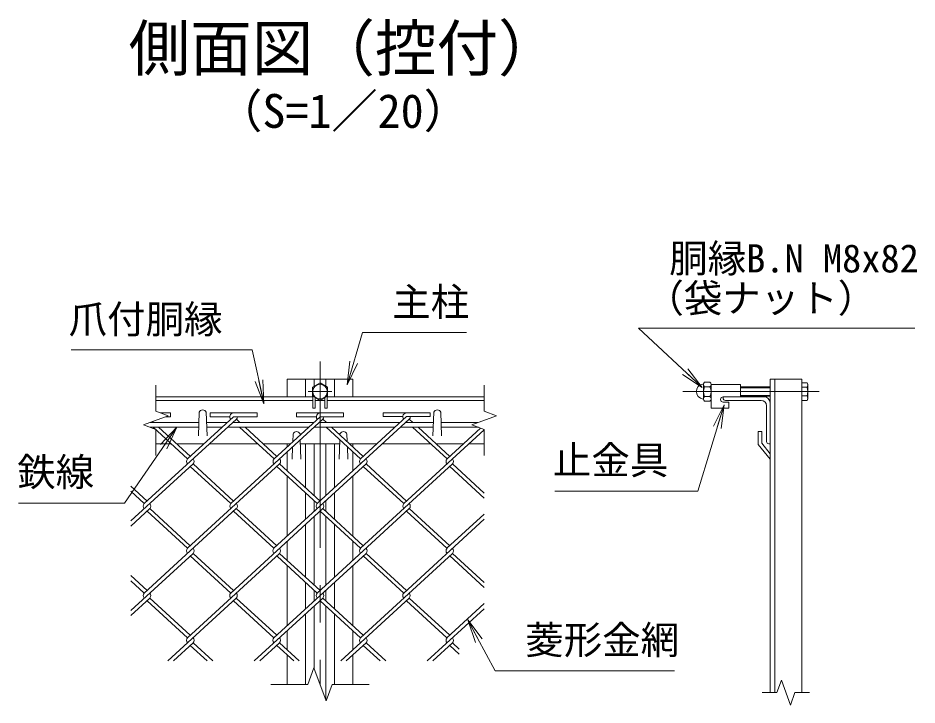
# Model space of a CAD drawing. Units: millimetres, scale not verified. Extents: x -4200 to 4200, y -2970 to 2970.
# Drawn here: x 497 to 2030, y -1580 to -409 of the extents above; entities that cross this region are included whole.
import ezdxf
from ezdxf.enums import TextEntityAlignment as Align

# ---------------------------------------------------------------- set-up
doc = ezdxf.new("R2010")
doc.units = ezdxf.units.MM
doc.header["$LTSCALE"] = 10
doc.linetypes.add('USER1', pattern=[50.8, 31.75, -6.35, 6.35, -6.35])
doc.layers.add('0-0_D-TTL-TXT', color=7, linetype='Continuous')
for name, color, linetype, lineweight in [('0-1_D-STR1', 1, 'Continuous', 18), ('0-2_D-BMK', 2, 'USER1', 13), ('0-3_D-STR-DIM', 7, 'Continuous', 13), ('0-4_D-STR3', 3, 'Continuous', 13), ('0-8_0', 7, 'Continuous', 18), ('0-9_D-STR2', 7, 'Continuous', 13), ('0-A_D-STR-TXT', 7, 'Continuous', 13)]:
    doc.layers.add(name, color=color, linetype=linetype, lineweight=lineweight)
doc.styles.add('ＭＳ ゴシック', font='')
doc.styles.get('ＭＳ ゴシック').set_extended_font_data('MS Gothic')

# ---------------------------------------------------------------- blocks, each defined once
blk = doc.blocks.new('_Open')
at = {"layer": '0-8_0'}
blk.add_line((-10, 1.667), (0, 0), dxfattribs=at)
blk.add_lwpolyline([(-10, -1.667), (0, 0), (-10, 0)], dxfattribs=at)

msp = doc.modelspace()

# ---------------------------------------------------------------- linework, layer by layer
at = {"layer": '0-1_D-STR1'}
for p, q in [((955.67, -1024.75), (1067.67, -1024.75)), ((955.67, -1054.75), (955.67, -1024.75)), ((986.67, -1054.75), (986.67, -1024.75)), ((1001.67, -1024.75), (1001.67, -1036.52)), ((1021.67, -1024.75), (1021.67, -1036.52)), ((1036.67, -1054.75), (1036.67, -1024.75)), ((1067.67, -1054.75), (1067.67, -1024.75)), ((1778.98, -1024.75), (1832.98, -1024.75)), ((1778.98, -1558.7), (1778.98, -1024.75)), ((1786.98, -1558.7), (1786.98, -1024.75)), ((1832.98, -1558.7), (1832.98, -1024.75)), ((731.67, -1054.75), (999.17, -1054.75)), ((1024.17, -1054.75), (1291.67, -1054.75)), ((1698.98, -1056.75), (1698.98, -1054.75)), ((1698.98, -1054.75), (1768.98, -1054.75)), ((731.67, -1060.75), (999.17, -1060.75)), ((1003.17, -1060.75), (1020.17, -1060.75)), ((1024.17, -1060.75), (1291.67, -1060.75)), ((1702.98, -1060.75), (1763.98, -1060.75)), ((1772.98, -1069.75), (1772.98, -1130.75)), ((1778.98, -1064.75), (1778.98, -1134.75)), ((805.67, -1081.01), (804.27, -1121.26)), ((817.67, -1081.01), (819.07, -1121.26)), ((1205.67, -1081.01), (1204.27, -1121.26)), ((1217.67, -1081.01), (1219.07, -1121.26)), ((965.67, -1118), (965.21, -1131.21)), ((977.67, -1118), (977.73, -1119.74)), ((1045.67, -1118), (1045.62, -1119.55)), ((1057.67, -1118), (1058.12, -1131.01)), ((1764.98, -1114), (1764.98, -1133.75)), ((978.02, -1127.94), (979.17, -1161)), ((1045.32, -1127.96), (1044.17, -1161)), ((1764.98, -1133.75), (1778.98, -1151.85)), ((731.67, -1134.75), (757.85, -1134.75)), ((767.3, -1134.75), (813.89, -1134.75)), ((823.36, -1134.75), (905.31, -1134.75)), ((914.76, -1134.75), (961.34, -1134.75)), ((955.67, -1139.95), (955.67, -1134.75)), ((955.67, -1180.93), (955.67, -1148.42)), ((964.9, -1139.95), (964.17, -1161)), ((978.26, -1134.75), (1045.09, -1134.75)), ((986.67, -1209.31), (986.67, -1134.75)), ((1001.67, -1134.75), (1001.67, -1223.06)), ((1021.67, -1134.75), (1021.67, -1223.06)), ((1036.67, -1209.31), (1036.67, -1134.75)), ((1058.44, -1139.98), (1059.17, -1161)), ((1108.8, -1134.75), (1062.21, -1134.75)), ((1067.67, -1139.76), (1067.67, -1134.75)), ((1067.67, -1180.9), (1067.67, -1148.44)), ((1200.19, -1134.75), (1118.03, -1134.75)), ((1256.25, -1134.75), (1209.67, -1134.75)), ((1291.67, -1134.75), (1265.73, -1134.75)), ((1758.98, -1136), (1778.98, -1161)), ((1776.98, -1134.75), (1778.98, -1134.75)), ((1778.98, -1151.85), (1778.98, -1161)), ((955.67, -1292.21), (955.67, -1189.58)), ((1067.67, -1292.21), (1067.67, -1189.58)), ((986.67, -1263.81), (986.67, -1217.99)), ((1036.67, -1263.81), (1036.67, -1217.99)), ((1001.67, -1231.74), (1001.67, -1250.06)), ((1021.67, -1231.74), (1021.67, -1250.06)), ((1001.67, -1258.74), (1001.67, -1375.53)), ((1021.67, -1258.74), (1021.67, -1375.53)), ((986.67, -1361.79), (986.67, -1272.49)), ((1036.67, -1361.79), (1036.67, -1272.49)), ((955.67, -1333.38), (955.67, -1300.89)), ((1067.67, -1333.38), (1067.67, -1300.89)), ((955.67, -1444.69), (955.67, -1342.06)), ((1067.67, -1444.69), (1067.67, -1342.06)), ((986.67, -1416.29), (986.67, -1370.47)), ((1036.67, -1416.29), (1036.67, -1370.47)), ((1001.67, -1384.22), (1001.67, -1402.54)), ((1021.67, -1384.22), (1021.67, -1402.54)), ((986.67, -1544.75), (986.67, -1424.97)), ((1001.67, -1411.22), (1001.67, -1517.28)), ((1021.67, -1411.22), (1021.67, -1572.23)), ((1036.67, -1544.75), (1036.67, -1424.97)), ((955.67, -1485.86), (955.67, -1453.37)), ((1067.67, -1485.86), (1067.67, -1453.37)), ((955.67, -1544.75), (955.67, -1494.54)), ((1067.67, -1544.75), (1067.67, -1494.54))]:
    msp.add_line(p, q, dxfattribs=at)
msp.add_lwpolyline([(1764.98, -1114), (1758.98, -1114), (1758.98, -1136)], dxfattribs=at)
for centre, radius, start, end in [((1702.98, -1056.75), 4, 180, 270), ((1768.98, -1064.75), 10, 0, 90), ((1763.98, -1069.75), 9, 0, 90), ((811.67, -1083.51), 6.5, 22.61986, 157.38014), ((1211.67, -1083.51), 6.5, 22.61986, 157.38014), ((971.67, -1120.5), 6.5, 22.61986, 157.38014), ((1051.67, -1120.5), 6.5, 22.61986, 157.38014), ((1776.98, -1130.75), 4, 180, 270)]:
    msp.add_arc(centre, radius, start, end, dxfattribs=at)
at = {"layer": '0-2_D-BMK'}
for p, q in [((1011.67, -994.75), (1011.67, -1544.75)), ((1031.67, -1045.75), (991.67, -1045.75)), ((1630.51, -1045.75), (1862.98, -1045.75))]:
    msp.add_line(p, q, dxfattribs=at)
at = {"layer": '0-3_D-STR-DIM'}
for p, q in [((731.67, -1034.75), (731.67, -1079.36)), ((1291.67, -1034.75), (1291.67, -1079.36)), ((710.53, -1102.45), (752.81, -1087.06)), ((752.81, -1087.06), (731.67, -1079.36)), ((731.67, -1110.15), (710.53, -1102.45)), ((731.67, -1110.15), (731.67, -1154.75)), ((1291.67, -1110.15), (1291.67, -1154.75)), ((991.15, -1544.75), (1001.41, -1516.56)), ((1001.41, -1516.56), (1021.93, -1572.95)), ((991.15, -1544.75), (927.67, -1544.75)), ((1021.93, -1572.95), (1032.19, -1544.75)), ((1095.67, -1544.75), (1032.19, -1544.75)), ((1798.29, -1537.56), (1790.59, -1558.7)), ((1813.68, -1579.84), (1798.29, -1537.56)), ((1765.48, -1558.7), (1790.59, -1558.7)), ((1821.37, -1558.7), (1813.68, -1579.84)), ((1821.37, -1558.7), (1846.48, -1558.7))]:
    msp.add_line(p, q, dxfattribs=at)
msp.add_lwpolyline([(1291.67, -1110.15), (1270.53, -1102.45), (1312.81, -1087.06), (1291.67, -1079.36)], dxfattribs=at)
at = {"layer": '0-4_D-STR3'}
for p, q in [((1665.48, -1033.29), (1665.48, -1057.98)), ((1665.48, -1033.29), (1665.48, -1057.98)), ((1676.48, -1029.55), (1667.48, -1029.55)), ((1667.48, -1037.65), (1676.48, -1037.65)), ((1678.48, -1033.29), (1678.48, -1057.98)), ((1678.48, -1033.29), (1678.48, -1057.98)), ((1678.48, -1033.75), (1728.48, -1033.75)), ((1678.48, -1033.75), (1678.48, -1073.75)), ((1728.48, -1033.75), (1728.48, -1054.75)), ((1778.98, -1037.75), (1728.48, -1037.75)), ((1778.98, -1039.25), (1728.48, -1039.25)), ((1832.98, -1030.74), (1842.19, -1030.74)), ((1832.98, -1030.74), (1832.98, -1060.77)), ((1832.98, -1038.25), (1842.19, -1038.25)), ((1843.58, -1033.15), (1842.19, -1030.74)), ((1843.58, -1033.15), (1843.58, -1058.35)), ((999.17, -1053.55), (999.17, -1073.75)), ((1003.17, -1055.86), (1003.17, -1073.75)), ((1020.17, -1055.86), (1020.17, -1073.75)), ((1024.17, -1053.55), (1024.17, -1073.75)), ((1667.48, -1053.85), (1676.48, -1053.85)), ((1698.98, -1054.75), (1728.48, -1054.75)), ((1778.98, -1052.25), (1728.48, -1052.25)), ((1778.98, -1053.75), (1728.48, -1053.75)), ((1832.98, -1053.26), (1842.19, -1053.26)), ((1676.48, -1061.95), (1667.48, -1061.95)), ((1698.98, -1063.75), (1708.48, -1063.75)), ((1708.48, -1063.75), (1708.48, -1073.75)), ((1832.98, -1060.77), (1842.19, -1060.77)), ((1843.58, -1058.35), (1842.19, -1060.77)), ((999.17, -1073.75), (1003.17, -1073.75)), ((1020.17, -1073.75), (1024.17, -1073.75)), ((1678.48, -1073.75), (1708.48, -1073.75)), ((721.35, -1098.51), (805.06, -1098.51)), ((818.28, -1098.51), (853.44, -1098.51)), ((862.91, -1098.51), (1000.89, -1098.51)), ((1010.13, -1098.51), (1148.35, -1098.51)), ((1157.59, -1098.51), (1205.06, -1098.51)), ((1218.28, -1098.51), (1281.35, -1098.51)), ((721.69, -1106.51), (804.78, -1106.51)), ((818.56, -1106.51), (844.71, -1106.51)), ((854.18, -1106.51), (992.16, -1106.51)), ((1001.4, -1106.51), (1139.62, -1106.51)), ((1148.86, -1106.51), (1204.78, -1106.51)), ((1218.56, -1106.51), (1281.69, -1106.51))]:
    msp.add_line(p, q, dxfattribs=at)
msp.add_lwpolyline([(1024.67, -1038.25), (1011.67, -1030.74), (998.67, -1038.25), (998.67, -1053.26), (1011.67, -1060.77), (1024.67, -1053.26)], close=True, dxfattribs=at)
msp.add_circle((1011.67, -1045.75), 12.5, dxfattribs=at)
for centre, radius, start, end in [((1666.48, -1045.75), 13, 97.16806, 262.83194), ((1664.73, -1031.86), 1, 277.16806, 350.16084), ((1670.56, -1033.6), 5.08, 127.21089, 232.78911), ((1682.88, -1045.75), 17.4, 152.26063, 207.73937), ((1661.08, -1045.75), 17.4, 332.26063, 27.73937), ((1673.41, -1033.6), 5.08, 307.21089, 52.78911), ((1836.71, -1034.5), 6.64, 325.61585, 34.38415), ((1818.51, -1045.75), 24.84, 342.4121, 17.5879), ((1670.58, -1057.9), 5.1, 127.42505, 232.57495), ((1673.38, -1057.9), 5.1, 307.42505, 52.57495), ((1698.98, -1059.25), 4.5, 90, 270), ((1836.71, -1057.01), 6.64, 325.61585, 34.38415), ((1664.73, -1059.65), 1, 16.57981, 82.83194)]:
    msp.add_arc(centre, radius, start, end, dxfattribs=at)
at = {"layer": '0-9_D-STR2'}
for p, q in [((739.3, -1082.14), (756.87, -1082.14)), ((756.87, -1088.54), (756.87, -1082.14)), ((824.32, -1088.54), (824.32, -1082.14)), ((824.32, -1082.14), (904.32, -1082.14)), ((904.32, -1088.54), (904.32, -1082.14)), ((971.78, -1088.54), (971.78, -1082.14)), ((971.78, -1082.14), (1051.78, -1082.14)), ((1051.78, -1088.54), (1051.78, -1082.14)), ((1119.34, -1088.44), (1119.34, -1082.04)), ((1119.34, -1082.04), (1199.34, -1082.04)), ((1199.34, -1088.44), (1199.34, -1082.04)), ((869.06, -1092.88), (712.14, -1236.67)), ((727.75, -1098.51), (725.93, -1096.84)), ((748.75, -1088.54), (756.87, -1088.54)), ((864.32, -1088.54), (785.86, -1160.44)), ((824.32, -1088.54), (857.9, -1088.54)), ((1016.4, -1092.77), (859.48, -1236.56)), ((864.32, -1088.54), (904.32, -1088.54)), ((865.73, -1098.51), (864.32, -1097.22)), ((875.21, -1098.51), (869.06, -1092.88)), ((1011.78, -1088.54), (933.31, -1160.44)), ((971.78, -1088.54), (1005.35, -1088.54)), ((1163.85, -1092.77), (1006.93, -1236.56)), ((1013.19, -1098.51), (1011.66, -1097.11)), ((1011.78, -1088.54), (1051.78, -1088.54)), ((1022.66, -1098.51), (1016.4, -1092.77)), ((1159.34, -1088.44), (1080.77, -1160.44)), ((1119.34, -1088.44), (1152.92, -1088.44)), ((1160.64, -1098.51), (1159.11, -1097.11)), ((1159.34, -1088.44), (1199.34, -1088.44)), ((1170.12, -1098.51), (1163.85, -1092.77)), ((785.86, -1160.44), (727.01, -1106.51)), ((790.59, -1156.1), (736.48, -1106.51)), ((933.31, -1160.44), (874.46, -1106.51)), ((938.05, -1156.1), (883.94, -1106.51)), ((1080.77, -1160.44), (1021.92, -1106.51)), ((1085.51, -1156.1), (1031.39, -1106.51)), ((1291.67, -1110.98), (1154.5, -1236.68)), ((1228.22, -1160.44), (1169.37, -1106.51)), ((1232.96, -1156.1), (1178.85, -1106.51)), ((1285.54, -1107.92), (1228.22, -1160.44)), ((795.22, -1169), (689.17, -1266.18)), ((942.67, -1169.01), (785.75, -1312.8)), ((859.48, -1236.56), (790.49, -1173.34)), ((864.22, -1232.22), (795.22, -1169)), ((1090.12, -1169.01), (933.21, -1312.8)), ((1006.93, -1236.56), (937.94, -1173.34)), ((1011.67, -1232.22), (942.68, -1169)), ((1237.58, -1169.01), (1080.66, -1312.8)), ((1154.5, -1236.68), (1085.39, -1173.35)), ((1159.23, -1232.34), (1090.12, -1169.01)), ((1291.67, -1227.26), (1232.84, -1173.35)), ((1291.67, -1218.58), (1237.58, -1169.01)), ((716.76, -1232.22), (689.17, -1206.94)), ((712.02, -1236.56), (689.17, -1215.62)), ((721.5, -1245.24), (689.17, -1274.86)), ((868.95, -1245.24), (712.02, -1389.04)), ((785.75, -1312.8), (716.76, -1249.58)), ((790.49, -1308.46), (721.5, -1245.24)), ((1016.41, -1245.24), (859.48, -1389.04)), ((933.21, -1312.8), (864.22, -1249.58)), ((937.94, -1308.46), (868.95, -1245.24)), ((1163.85, -1245.25), (1006.93, -1389.04)), ((1080.66, -1312.8), (1011.67, -1249.58)), ((1085.4, -1308.46), (1016.41, -1245.24)), ((1228.11, -1312.81), (1159.53, -1249.97)), ((1232.84, -1308.47), (1163.85, -1245.25)), ((1291.67, -1254.56), (1228.11, -1312.81)), ((1291.67, -1263.24), (1154.39, -1389.04)), ((795.22, -1321.48), (689.17, -1418.66)), ((942.68, -1321.48), (785.75, -1465.28)), ((859.48, -1389.04), (790.49, -1325.82)), ((864.22, -1384.7), (795.22, -1321.48)), ((1090.14, -1321.48), (933.21, -1465.28)), ((1006.93, -1389.04), (938.36, -1326.2)), ((1011.67, -1384.7), (942.68, -1321.48)), ((1237.58, -1321.49), (1080.66, -1465.28)), ((1154.39, -1389.04), (1085.4, -1325.82)), ((1159.13, -1384.7), (1090.14, -1321.48)), ((1291.67, -1379.74), (1232.84, -1325.83)), ((1291.67, -1371.06), (1237.58, -1321.49)), ((716.76, -1384.7), (689.17, -1359.42)), ((712.02, -1389.04), (689.17, -1368.1)), ((721.5, -1397.72), (689.17, -1427.34)), ((785.75, -1465.28), (716.76, -1402.06)), ((790.49, -1460.94), (721.5, -1397.72)), ((868.95, -1397.72), (752.14, -1504.75)), ((933.21, -1465.28), (864.22, -1402.06)), ((937.94, -1460.94), (868.95, -1397.72)), ((1016.41, -1397.72), (899.6, -1504.75)), ((1080.66, -1465.28), (1011.67, -1402.06)), ((1085.4, -1460.94), (1016.41, -1397.72)), ((1163.86, -1397.72), (1047.05, -1504.75)), ((1228.12, -1465.28), (1159.13, -1402.06)), ((1232.85, -1460.94), (1163.86, -1397.72)), ((1291.67, -1407.04), (1228.12, -1465.28)), ((1291.67, -1415.72), (1194.51, -1504.75)), ((795.22, -1473.96), (761.62, -1504.75)), ((819.36, -1504.75), (790.49, -1478.3)), ((828.83, -1504.75), (795.22, -1473.96)), ((942.68, -1473.96), (909.07, -1504.75)), ((966.81, -1504.75), (937.94, -1478.3)), ((976.29, -1504.75), (942.68, -1473.96)), ((1090.14, -1473.96), (1056.53, -1504.75)), ((1114.27, -1504.75), (1085.4, -1478.3)), ((1123.74, -1504.75), (1090.14, -1473.96)), ((1237.59, -1473.96), (1203.98, -1504.75)), ((1249.17, -1493.25), (1232.85, -1478.3)), ((1249.17, -1484.57), (1237.59, -1473.96))]:
    msp.add_line(p, q, dxfattribs=at)
for centre, start, end in [((864.32, -1088.54), 95, 222.5), ((1011.78, -1088.54), 85, 222.5), ((1159.34, -1088.44), 85, 222.5), ((864.32, -1088.54), 317.5, 0), ((1011.78, -1088.54), 317.5, 0), ((1159.23, -1088.54), 317.5, 0.89905), ((790.59, -1164.78), 137.5, 222.5), ((790.59, -1164.78), 317.5, 42.5), ((938.05, -1164.78), 137.5, 222.5), ((938.05, -1164.78), 317.5, 42.5), ((1085.51, -1164.78), 137.5, 222.5), ((1085.51, -1164.78), 317.5, 42.5), ((1232.96, -1164.78), 137.5, 222.5), ((1232.96, -1164.78), 317.5, 42.5), ((716.87, -1241.02), 137.5, 222.5), ((716.87, -1241.02), 317.5, 42.5), ((864.32, -1241.02), 137.5, 222.5), ((864.32, -1241.02), 317.5, 42.5), ((1011.78, -1241.02), 137.5, 222.5), ((1011.78, -1241.02), 317.5, 42.5), ((1159.23, -1241.02), 137.5, 222.5), ((1159.23, -1241.02), 317.5, 42.5), ((790.49, -1317.14), 137.5, 222.5), ((790.49, -1317.14), 317.5, 42.5), ((937.94, -1317.14), 137.5, 222.5), ((937.94, -1317.14), 317.5, 42.5), ((1085.51, -1317.26), 137.5, 222.5), ((1085.51, -1317.26), 317.5, 42.5), ((1232.96, -1317.26), 137.5, 222.5), ((1232.96, -1317.26), 317.5, 42.5), ((716.75, -1393.39), 137.5, 222.5), ((716.75, -1393.39), 317.5, 42.5), ((864.2, -1393.39), 137.5, 222.5), ((864.2, -1393.39), 317.5, 42.5), ((1011.66, -1393.39), 137.5, 222.5), ((1011.66, -1393.39), 317.5, 42.5), ((1159.11, -1393.39), 137.5, 222.5), ((1159.11, -1393.39), 317.5, 42.5), ((790.49, -1469.62), 137.5, 222.5), ((790.49, -1469.62), 317.5, 42.5), ((937.94, -1469.62), 137.5, 222.5), ((937.94, -1469.62), 317.5, 42.5), ((1085.51, -1469.74), 137.5, 222.5), ((1085.51, -1469.74), 317.5, 42.5), ((1232.96, -1469.74), 137.5, 222.5), ((1232.96, -1469.74), 317.5, 42.5)]:
    msp.add_arc(centre, 6.42, start, end, dxfattribs=at)
at = {"layer": '0-A_D-STR-TXT'}
for points in [[(1261.26, -945.25), (1083.94, -945.25), (1058.48, -1032.38)], [(2025.9, -937.87), (1554.67, -937.87), (1661.9, -1037.52)], [(587.16, -974.89), (896.21, -974.89), (915.71, -1064.47)], [(1412.09, -1215.3), (1655.9, -1215.3), (1700.23, -1070.15)], [(497.7, -1235.64), (678.57, -1235.64), (766.56, -1108.16)], [(1615.92, -1521.66), (1310.42, -1521.66), (1264.53, -1436.59)]]:
    msp.add_lwpolyline(points, dxfattribs=at)

# ---------------------------------------------------------------- block references
at = {"layer": '0-A_D-STR-TXT', "xscale": 4, "yscale": 4}
for p, rotation in [((1057.92, -1034.3), 253.7123), ((1663.37, -1038.88), 317.09684), ((916.13, -1066.42), 282.27872), ((1700.81, -1068.24), 73.01941), ((767.7, -1106.51), 55.3852), ((1263.58, -1434.83), 118.34149)]:
    msp.add_blockref('_Open', p, dxfattribs=dict(at, rotation=rotation))

# ---------------------------------------------------------------- texts
at = {"layer": '0-0_D-TTL-TXT', "style": 'ＭＳ ゴシック'}
for s, height, p in [('側面図（控付）', 76.98, (685.34, -522.11)), ('（S=1／20）', 57.7, (834.79, -613.68))]:
    msp.add_text(s, height=height, dxfattribs=at).set_placement(p, align=Align.BOTTOM_LEFT)
at = {"layer": '0-A_D-STR-TXT', "style": 'ＭＳ ゴシック'}
for s, p in [('胴縁B.N M8x82', (1607.12, -857.14)), ('（袋ナット）', (1566.51, -925.03)), ('主柱', (1134.86, -931.52)), ('爪付胴縁', (583.1, -960.91)), ('止金具', (1408.79, -1201.06)), ('鉄線', (495.41, -1221.28)), ('菱形金網', (1361.6, -1507.43))]:
    msp.add_text(s, height=48.09, dxfattribs=at).set_placement(p, align=Align.BOTTOM_LEFT)

doc.saveas('drawing.dxf')
